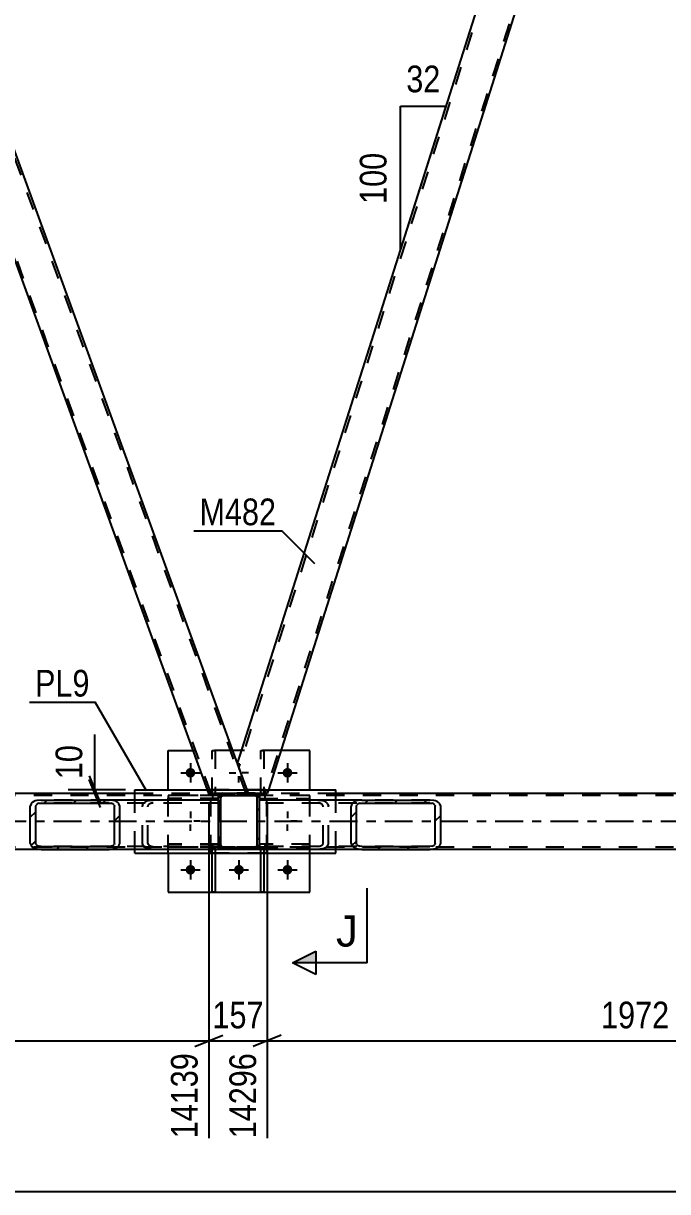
# Model space of a CAD drawing. Header units: millimetres. Extents: x -808 to 381, y -747 to 94.
# Drawn here: x -187.7 to -118.7, y -316.9 to -191.6 of the extents above; entities that cross this region are included whole.
import ezdxf

# ---------------------------------------------------------------- set-up
doc = ezdxf.new("R2010")
doc.units = ezdxf.units.MM
doc.linetypes.add('DXK_LINE_DOT2', pattern=[3.9198, 1.9599, -1.9599])
doc.linetypes.add('DXK_LINE_DOT3', pattern=[5.9187, 2.979, -0.9799, 0.9799, -0.9799])
doc.styles.add('Arial', font='arial.ttf', dxfattribs={"height": 0.2})
doc.styles.add('Arial Narrow', font='ARIALN.TTF', dxfattribs={"height": 0.2})

# ---------------------------------------------------------------- blocks, each defined once
blk = doc.blocks.new('Part-232923327-79864 - 79863')
at = {"color": 7, "linetype": 'DXK_LINE_DOT2'}
for p, q in [((-121.77, -155.19), (-126.03, -155.19)), ((-124.86, -158.39), (-126.03, -155.19)), ((-82.46, -274.19), (-125.77, -155.19)), ((-78.71, -274.19), (-122.03, -155.19)), ((-121.62, -155.59), (-121.77, -155.19)), ((-82.71, -274.19), (-82.86, -273.79)), ((-82.71, -274.19), (-78.46, -274.19)), ((-78.46, -274.19), (-78.6, -273.79))]:
    blk.add_line(p, q, dxfattribs=at)
at = {"color": 2, "linetype": 'Continuous'}
for p, q in [((-78.6, -273.79), (-121.62, -155.59)), ((-82.86, -273.79), (-124.86, -158.39))]:
    blk.add_line(p, q, dxfattribs=at)
blk = doc.blocks.new('Part-232923327-79866 - 79863')
at = {"color": 7, "linetype": 'DXK_LINE_DOT2'}
for p, q in [((-127.79, -155.19), (-164.62, -271.35)), ((-128.04, -155.19), (-128.17, -155.59)), ((-126.03, -155.19), (-128.04, -155.19)), ((-125.88, -155.59), (-126.03, -155.19)), ((-124.86, -158.39), (-125.08, -157.79)), ((-124.99, -158.02), (-161.83, -274.19)), ((-163.59, -274.19), (-163.74, -273.79)), ((-161.58, -274.19), (-163.59, -274.19)), ((-161.45, -273.79), (-161.58, -274.19))]:
    blk.add_line(p, q, dxfattribs=at)
at = {"color": 2, "linetype": 'Continuous'}
for p, q in [((-164.76, -270.98), (-128.17, -155.59)), ((-125.13, -157.65), (-125.88, -155.59)), ((-124.86, -158.39), (-125.13, -157.65)), ((-124.86, -158.39), (-161.45, -273.79)), ((-163.74, -273.79), (-164.76, -270.98))]:
    blk.add_line(p, q, dxfattribs=at)
blk = doc.blocks.new('Part-232923327-79867 - 79863')
at = {"color": 7, "linetype": 'DXK_LINE_DOT2'}
for p, q in [((-206.9, -155.19), (-211.16, -155.19)), ((-209.99, -158.39), (-211.16, -155.19)), ((-167.59, -274.19), (-210.91, -155.19)), ((-163.85, -274.19), (-207.16, -155.19)), ((-206.76, -155.59), (-206.9, -155.19)), ((-163.59, -274.19), (-164.76, -270.98)), ((-167.85, -274.19), (-167.99, -273.79)), ((-167.85, -274.19), (-163.59, -274.19))]:
    blk.add_line(p, q, dxfattribs=at)
at = {"color": 2, "linetype": 'Continuous'}
for p, q in [((-164.76, -270.98), (-206.76, -155.59)), ((-167.99, -273.79), (-209.99, -158.39))]:
    blk.add_line(p, q, dxfattribs=at)
blk = doc.blocks.new('Part-232923327-79952 - 79863')
at = {"linetype": 'Continuous'}
h = blk.add_hatch(dxfattribs=at)
h.set_pattern_fill('', scale=0.7, style=0, pattern_type=0)
h.set_pattern_definition([(45, (-152.5089, -279.791), (-1.57154, 1.57154), [])])
h.paths.add_polyline_path([(-152.6, -279.55), (-152.51, -279.79), (-152.26, -280), (-151.88, -280.14), (-151.43, -280.19), (-144.15, -280.19), (-143.71, -280.14), (-143.33, -280), (-143.08, -279.79), (-142.99, -279.55), (-142.99, -275.55), (-143.08, -275.3), (-143.33, -275.09), (-143.71, -274.95), (-144.15, -274.91), (-151.43, -274.91), (-151.88, -274.95), (-152.26, -275.09), (-152.51, -275.3), (-152.6, -275.55)])
h.paths.add_polyline_path([(-151.97, -275.42), (-151.84, -275.32), (-151.66, -275.25), (-151.43, -275.23), (-144.15, -275.23), (-143.93, -275.25), (-143.74, -275.32), (-143.62, -275.42), (-143.57, -275.55), (-143.57, -279.55), (-143.62, -279.67), (-143.74, -279.77), (-143.93, -279.84), (-144.15, -279.87), (-151.43, -279.87), (-151.66, -279.84), (-151.84, -279.77), (-151.97, -279.67), (-152.02, -279.55), (-152.02, -275.55)])
at = {"color": 2, "linetype": 'Continuous'}
for p, q in [((-151.43, -274.91), (-162.42, -274.91)), ((-152.51, -275.3), (-152.6, -275.55)), ((-152.6, -279.55), (-152.6, -275.55)), ((-152.02, -275.55), (-151.97, -275.42)), ((-152.02, -279.55), (-152.02, -275.55)), ((-151.43, -274.91), (-151.88, -274.95)), ((-151.66, -275.25), (-151.43, -275.23)), ((-151.43, -274.91), (-144.15, -274.91)), ((-151.43, -275.23), (-144.15, -275.23)), ((-143.71, -274.95), (-144.15, -274.91)), ((-144.15, -275.23), (-143.93, -275.25)), ((-143.62, -275.42), (-143.57, -275.55)), ((-143.57, -279.55), (-143.57, -275.55)), ((-142.99, -275.55), (-143.08, -275.3)), ((-142.99, -279.55), (-142.99, -275.55)), ((-162.42, -280), (-162.42, -279.7)), ((-162.42, -280.19), (-162.42, -280)), ((-151.43, -280.19), (-162.42, -280.19)), ((-152.6, -279.55), (-152.51, -279.79)), ((-151.97, -279.67), (-152.02, -279.55)), ((-151.88, -280.14), (-151.43, -280.19)), ((-151.43, -279.87), (-151.66, -279.84)), ((-151.43, -279.87), (-144.15, -279.87)), ((-151.43, -280.19), (-144.15, -280.19)), ((-143.93, -279.84), (-144.15, -279.87)), ((-144.15, -280.19), (-143.71, -280.14)), ((-143.57, -279.55), (-143.62, -279.67)), ((-143.08, -279.79), (-142.99, -279.55))]:
    blk.add_line(p, q, dxfattribs=at)
at = {"color": 7, "linetype": 'DXK_LINE_DOT2'}
for p, q in [((-162.42, -279.79), (-162.42, -274.91)), ((-144.15, -275.23), (-162.42, -275.23)), ((-156.18, -274.91), (-155.74, -274.95)), ((-155.96, -275.25), (-156.18, -275.23)), ((-155.6, -275.55), (-155.65, -275.42)), ((-155.6, -279.55), (-155.6, -275.55)), ((-155.11, -275.3), (-155.02, -275.55)), ((-155.02, -279.55), (-155.02, -275.55)), ((-144.15, -274.91), (-151.43, -274.91)), ((-144.15, -279.87), (-162.42, -279.87)), ((-162.42, -280.14), (-162.42, -279.87)), ((-156.18, -279.87), (-155.96, -279.84)), ((-155.74, -280.14), (-156.18, -280.19)), ((-155.65, -279.67), (-155.6, -279.55)), ((-155.02, -279.55), (-155.11, -279.79)), ((-144.15, -280.19), (-151.43, -280.19))]:
    blk.add_line(p, q, dxfattribs=at)
for centre, radius, start, end in [((-156.05, -275.79), 0.545, 41.9363, 80.4819), ((-155.92, -276.03), 1.09, 41.9363, 80.4819), ((-156.05, -279.3), 0.545, 279.5182, 318.0637), ((-155.92, -279.06), 1.09, 279.5182, 318.0637)]:
    blk.add_arc(centre, radius, start, end, dxfattribs=at)
at = {"color": 2, "linetype": 'Continuous'}
for centre, radius, start, end in [((-151.7, -276.03), 1.09, 99.5182, 138.0637), ((-151.57, -275.79), 0.545, 99.5182, 138.0637), ((-144.02, -275.79), 0.545, 41.9363, 80.4819), ((-143.89, -276.03), 1.09, 41.9363, 80.4819), ((-151.7, -279.06), 1.09, 221.9363, 260.4819), ((-151.57, -279.3), 0.545, 221.9363, 260.4819), ((-144.02, -279.3), 0.545, 279.5182, 318.0637), ((-143.89, -279.06), 1.09, 279.5182, 318.0637)]:
    blk.add_arc(centre, radius, start, end, dxfattribs=at)
blk = doc.blocks.new('Part-232923327-79888 - 79863')
at = {"linetype": 'Continuous'}
h = blk.add_hatch(dxfattribs=at)
h.set_pattern_fill('', scale=0.7, style=0, pattern_type=0)
h.set_pattern_definition([(45, (-186.9066, -279.791), (-1.57154, 1.57154), [])])
h.paths.add_polyline_path([(-187, -279.55), (-186.91, -279.79), (-186.65, -280), (-186.28, -280.14), (-185.83, -280.19), (-178.55, -280.19), (-178.11, -280.14), (-177.73, -280), (-177.48, -279.79), (-177.39, -279.55), (-177.39, -275.55), (-177.48, -275.3), (-177.73, -275.09), (-178.11, -274.95), (-178.55, -274.91), (-185.83, -274.91), (-186.28, -274.95), (-186.65, -275.09), (-186.91, -275.3), (-187, -275.55)])
h.paths.add_polyline_path([(-186.37, -275.42), (-186.24, -275.32), (-186.05, -275.25), (-185.83, -275.23), (-178.55, -275.23), (-178.33, -275.25), (-178.14, -275.32), (-178.01, -275.42), (-177.97, -275.55), (-177.97, -279.55), (-178.01, -279.67), (-178.14, -279.77), (-178.33, -279.84), (-178.55, -279.87), (-185.83, -279.87), (-186.05, -279.84), (-186.24, -279.77), (-186.37, -279.67), (-186.41, -279.55), (-186.41, -275.55)])
at = {"color": 2, "linetype": 'Continuous'}
for p, q in [((-186.91, -275.3), (-187, -275.55)), ((-187, -279.55), (-187, -275.55)), ((-186.41, -275.55), (-186.37, -275.42)), ((-186.41, -279.55), (-186.41, -275.55)), ((-185.83, -274.91), (-186.28, -274.95)), ((-186.05, -275.25), (-185.83, -275.23)), ((-185.83, -274.91), (-178.55, -274.91)), ((-185.83, -275.23), (-178.55, -275.23)), ((-166.82, -274.91), (-178.55, -274.91)), ((-178.11, -274.95), (-178.55, -274.91)), ((-178.55, -275.23), (-178.33, -275.25)), ((-178.01, -275.42), (-177.97, -275.55)), ((-177.97, -279.55), (-177.97, -275.55)), ((-177.39, -275.55), (-177.48, -275.3)), ((-177.39, -279.55), (-177.39, -275.55)), ((-187, -279.55), (-186.91, -279.79)), ((-186.37, -279.67), (-186.41, -279.55)), ((-186.28, -280.14), (-185.83, -280.19)), ((-185.83, -279.87), (-186.05, -279.84)), ((-185.83, -279.87), (-178.55, -279.87)), ((-185.83, -280.19), (-178.55, -280.19)), ((-178.33, -279.84), (-178.55, -279.87)), ((-178.55, -280.19), (-178.11, -280.14)), ((-166.82, -280.19), (-178.55, -280.19)), ((-177.97, -279.55), (-178.01, -279.67)), ((-177.48, -279.79), (-177.39, -279.55)), ((-166.82, -280.19), (-166.82, -279.7))]:
    blk.add_line(p, q, dxfattribs=at)
at = {"color": 7, "linetype": 'DXK_LINE_DOT2'}
for p, q in [((-178.55, -274.91), (-185.83, -274.91)), ((-166.82, -275.23), (-185.83, -275.23)), ((-174.97, -275.55), (-174.88, -275.3)), ((-174.97, -279.55), (-174.97, -275.55)), ((-174.34, -275.42), (-174.38, -275.55)), ((-174.38, -279.55), (-174.38, -275.55)), ((-174.25, -274.95), (-173.8, -274.91)), ((-173.8, -275.23), (-174.02, -275.25)), ((-166.82, -274.91), (-166.82, -279.7)), ((-166.82, -279.87), (-185.83, -279.87)), ((-178.55, -280.19), (-185.83, -280.19)), ((-174.88, -279.79), (-174.97, -279.55)), ((-174.38, -279.55), (-174.34, -279.67)), ((-173.8, -280.19), (-174.25, -280.14)), ((-174.02, -279.84), (-173.8, -279.87)), ((-166.82, -280.19), (-166.82, -279.87))]:
    blk.add_line(p, q, dxfattribs=at)
at = {"color": 2, "linetype": 'Continuous'}
for centre, radius, start, end in [((-186.1, -276.03), 1.09, 99.5182, 138.0637), ((-185.96, -275.79), 0.545, 99.5182, 138.0637), ((-178.42, -275.79), 0.545, 41.9363, 80.4819), ((-178.29, -276.03), 1.09, 41.9363, 80.4819), ((-186.1, -279.06), 1.09, 221.9363, 260.4819), ((-185.96, -279.3), 0.545, 221.9363, 260.4819), ((-178.42, -279.3), 0.545, 279.5182, 318.0637), ((-178.29, -279.06), 1.09, 279.5182, 318.0637)]:
    blk.add_arc(centre, radius, start, end, dxfattribs=at)
at = {"color": 7, "linetype": 'DXK_LINE_DOT2'}
for centre, radius, start, end in [((-174.07, -276.03), 1.09, 99.5182, 138.0637), ((-173.93, -275.79), 0.545, 99.5182, 138.0637), ((-174.07, -279.06), 1.09, 221.9363, 260.4819), ((-173.93, -279.3), 0.545, 221.9363, 260.4819)]:
    blk.add_arc(centre, radius, start, end, dxfattribs=at)
blk = doc.blocks.new('Part-232923327-79900 - 79863')
at = {"linetype": 'Continuous'}
h = blk.add_hatch(dxfattribs=at)
h.set_pattern_fill('', scale=0.7, style=0, pattern_type=0)
h.set_pattern_definition([(45, (-166.6765, -280.0423), (-1.57154, 1.57154), [])])
h.paths.add_polyline_path([(-166.78, -279.89), (-166.68, -280.04), (-166.52, -280.15), (-166.34, -280.18), (-162.9, -280.18), (-162.71, -280.15), (-162.56, -280.04), (-162.45, -279.89), (-162.42, -279.7), (-162.42, -274.66), (-162.45, -274.48), (-162.56, -274.32), (-162.71, -274.22), (-162.9, -274.18), (-166.34, -274.18), (-166.52, -274.22), (-166.68, -274.32), (-166.78, -274.48), (-166.82, -274.66), (-166.82, -279.7)])
h.paths.add_polyline_path([(-166.58, -274.66), (-166.56, -274.57), (-166.51, -274.49), (-166.43, -274.44), (-166.34, -274.42), (-162.9, -274.42), (-162.81, -274.44), (-162.73, -274.49), (-162.68, -274.57), (-162.66, -274.66), (-162.66, -279.7), (-162.68, -279.79), (-162.73, -279.87), (-162.81, -279.92), (-162.9, -279.94), (-166.34, -279.94), (-166.43, -279.92), (-166.51, -279.87), (-166.56, -279.79), (-166.58, -279.7)])
at = {"color": 7, "linetype": 'DXK_LINE_DOT2'}
for p, q in [((-166.52, -274.22), (-166.34, -274.18)), ((-166.43, -274.44), (-166.51, -274.49)), ((-166.34, -274.42), (-166.43, -274.44)), ((-166.34, -274.18), (-162.9, -274.18)), ((-162.9, -274.42), (-166.34, -274.42)), ((-162.9, -274.18), (-162.71, -274.22)), ((-162.81, -274.44), (-162.9, -274.42)), ((-162.73, -274.49), (-162.81, -274.44)), ((-166.82, -274.66), (-166.78, -274.48)), ((-166.82, -279.7), (-166.82, -274.66)), ((-166.56, -274.57), (-166.58, -274.66)), ((-166.58, -279.7), (-166.58, -274.66)), ((-166.51, -274.49), (-166.56, -274.57)), ((-162.68, -274.57), (-162.73, -274.49)), ((-162.66, -274.66), (-162.68, -274.57)), ((-162.66, -279.7), (-162.66, -274.66)), ((-162.45, -274.48), (-162.42, -274.66)), ((-162.42, -279.7), (-162.42, -274.66)), ((-166.78, -279.89), (-166.82, -279.7)), ((-166.58, -279.7), (-166.56, -279.79)), ((-166.56, -279.79), (-166.51, -279.87)), ((-166.34, -280.18), (-166.52, -280.15)), ((-166.51, -279.87), (-166.43, -279.92)), ((-166.43, -279.92), (-166.34, -279.94)), ((-166.34, -279.94), (-162.9, -279.94)), ((-166.34, -280.18), (-162.9, -280.18)), ((-162.9, -279.94), (-162.81, -279.92)), ((-162.71, -280.15), (-162.9, -280.18)), ((-162.81, -279.92), (-162.73, -279.87)), ((-162.73, -279.87), (-162.68, -279.79)), ((-162.68, -279.79), (-162.66, -279.7)), ((-162.42, -279.7), (-162.45, -279.89))]:
    blk.add_line(p, q, dxfattribs=at)
at = {"color": 2, "linetype": 'Continuous'}
for p, q in [((-166.34, -274.18), (-166.52, -274.22)), ((-166.51, -274.49), (-166.43, -274.44)), ((-166.43, -274.44), (-166.34, -274.42)), ((-166.34, -274.18), (-162.9, -274.18)), ((-166.34, -274.42), (-162.9, -274.42)), ((-162.71, -274.22), (-162.9, -274.18)), ((-162.9, -274.42), (-162.81, -274.44)), ((-162.81, -274.44), (-162.73, -274.49)), ((-166.78, -274.48), (-166.82, -274.66)), ((-166.82, -279.7), (-166.82, -274.66)), ((-166.58, -274.66), (-166.56, -274.57)), ((-166.58, -279.7), (-166.58, -274.66)), ((-166.56, -274.57), (-166.51, -274.49)), ((-162.73, -274.49), (-162.68, -274.57)), ((-162.68, -274.57), (-162.66, -274.66)), ((-162.66, -279.7), (-162.66, -274.66)), ((-162.42, -274.66), (-162.45, -274.48)), ((-162.42, -279.7), (-162.42, -274.66)), ((-166.82, -279.7), (-166.78, -279.89)), ((-166.56, -279.79), (-166.58, -279.7)), ((-166.51, -279.87), (-166.56, -279.79)), ((-166.52, -280.15), (-166.34, -280.18)), ((-166.43, -279.92), (-166.51, -279.87)), ((-166.34, -279.94), (-166.43, -279.92)), ((-166.34, -279.94), (-162.9, -279.94)), ((-166.34, -280.18), (-162.9, -280.18)), ((-162.81, -279.92), (-162.9, -279.94)), ((-162.9, -280.18), (-162.71, -280.15)), ((-162.73, -279.87), (-162.81, -279.92)), ((-162.68, -279.79), (-162.73, -279.87)), ((-162.66, -279.7), (-162.68, -279.79)), ((-162.45, -279.89), (-162.42, -279.7))]:
    blk.add_line(p, q, dxfattribs=at)
at = {"color": 7, "linetype": 'DXK_LINE_DOT2'}
for centre, start, end in [((-166.34, -274.66), 112.5, 157.5), ((-162.9, -274.66), 22.5, 67.5), ((-166.34, -279.7), 202.5, 247.5), ((-162.9, -279.7), 292.5, 337.5)]:
    blk.add_arc(centre, 0.48, start, end, dxfattribs=at)
at = {"color": 2, "linetype": 'Continuous'}
for centre, start, end in [((-166.34, -274.66), 112.5, 157.5), ((-162.9, -274.66), 22.5, 67.5), ((-166.34, -279.7), 202.5, 247.5), ((-162.9, -279.7), 292.5, 337.5)]:
    blk.add_arc(centre, 0.48, start, end, dxfattribs=at)
blk = doc.blocks.new('Part-232923327-79974 - 79863')
at = {"color": 2, "linetype": 'Continuous'}
for p, q in [((-175.77, -274.91), (-175.77, -273.79)), ((-175.77, -273.79), (-154.22, -273.79)), ((-154.22, -274.91), (-154.22, -273.79)), ((-175.77, -280.59), (-175.77, -280.19)), ((-175.77, -280.59), (-154.22, -280.59)), ((-154.22, -280.59), (-154.22, -280.19))]:
    blk.add_line(p, q, dxfattribs=at)
at = {"color": 7, "linetype": 'DXK_LINE_DOT2'}
for p, q in [((-175.77, -280.19), (-175.77, -274.91)), ((-154.22, -280.19), (-154.22, -274.91))]:
    blk.add_line(p, q, dxfattribs=at)
blk = doc.blocks.new('Part-232923327-80004 - 79863')
at = {"color": 7, "linetype": 'DXK_LINE_DOT2'}
for p, q in [((-166.34, -274.18), (-166.52, -274.22)), ((-166.52, -274.22), (-166.34, -274.18)), ((-166.43, -274.44), (-166.51, -274.49)), ((-166.34, -274.42), (-166.43, -274.44)), ((-162.9, -274.18), (-166.34, -274.18)), ((-162.9, -274.42), (-166.34, -274.42)), ((-162.71, -274.22), (-162.9, -274.18)), ((-162.9, -274.18), (-162.71, -274.22)), ((-162.81, -274.44), (-162.9, -274.42)), ((-162.73, -274.49), (-162.81, -274.44)), ((-166.78, -274.48), (-166.82, -274.66)), ((-166.82, -274.66), (-166.78, -274.48)), ((-166.82, -279.7), (-166.82, -274.66)), ((-166.56, -274.57), (-166.58, -274.66)), ((-166.58, -279.7), (-166.58, -274.66)), ((-166.51, -274.49), (-166.56, -274.57)), ((-162.68, -274.57), (-162.73, -274.49)), ((-162.66, -274.66), (-162.68, -274.57)), ((-162.66, -279.7), (-162.66, -274.66)), ((-162.42, -274.66), (-162.45, -274.48)), ((-162.45, -274.48), (-162.42, -274.66)), ((-162.42, -279.7), (-162.42, -274.66)), ((-166.82, -279.7), (-166.82, -279.71)), ((-166.82, -279.71), (-166.82, -279.7)), ((-166.82, -279.71), (-166.78, -279.89)), ((-166.78, -279.89), (-166.82, -279.71)), ((-166.58, -279.7), (-166.56, -279.79)), ((-166.56, -279.79), (-166.51, -279.87)), ((-166.52, -280.15), (-166.34, -280.18)), ((-166.34, -280.18), (-166.52, -280.15)), ((-166.51, -279.87), (-166.43, -279.92)), ((-166.43, -279.92), (-166.34, -279.94)), ((-162.9, -279.94), (-166.34, -279.94)), ((-162.9, -280.18), (-166.34, -280.18)), ((-162.9, -279.94), (-162.81, -279.92)), ((-162.9, -280.18), (-162.71, -280.15)), ((-162.71, -280.15), (-162.9, -280.18)), ((-162.81, -279.92), (-162.73, -279.87)), ((-162.73, -279.87), (-162.68, -279.79)), ((-162.68, -279.79), (-162.66, -279.7)), ((-162.45, -279.89), (-162.42, -279.71)), ((-162.42, -279.71), (-162.45, -279.89)), ((-162.42, -279.71), (-162.42, -279.7)), ((-162.42, -279.7), (-162.42, -279.71))]:
    blk.add_line(p, q, dxfattribs=at)
at = {"color": 7, "linetype": 'DXK_LINE_DOT3'}
blk.add_line((-164.62, -277.18), (-164.62, -277.18), dxfattribs=at)
at = {"color": 7, "linetype": 'DXK_LINE_DOT2'}
for centre, start, end in [((-166.34, -274.66), 112.5, 157.5), ((-166.34, -274.66), 112.5, 157.5), ((-162.9, -274.66), 22.5, 67.5), ((-162.9, -274.66), 22.5, 67.5), ((-166.34, -279.7), 202.5, 247.5), ((-166.34, -279.7), 202.5, 247.5), ((-162.9, -279.7), 292.5, 337.5), ((-162.9, -279.7), 292.5, 337.5)]:
    blk.add_arc(centre, 0.48, start, end, dxfattribs=at)
blk = doc.blocks.new('Part-232923327-80005 - 79863')
at = {"color": 7, "linetype": 'DXK_LINE_DOT2'}
for p, q in [((-167.62, -280.58), (-167.62, -273.78)), ((-167.62, -273.78), (-161.62, -273.78)), ((-161.62, -280.58), (-161.62, -273.78)), ((-167.62, -280.58), (-161.62, -280.58))]:
    blk.add_line(p, q, dxfattribs=at)
blk = doc.blocks.new('Part-232923327-80006 - 79863')
at = {"color": 7, "linetype": 'DXK_LINE_DOT2'}
for p, q in [((-162.29, -280.59), (-162.29, -279.95)), ((-162.29, -279.95), (-161.97, -279.95)), ((-162.29, -280.55), (-161.97, -280.55)), ((-161.97, -279.95), (-161.97, -280.59))]:
    blk.add_line(p, q, dxfattribs=at)
at = {"color": 2, "linetype": 'Continuous'}
for p, q in [((-162.29, -284.78), (-162.29, -280.59)), ((-161.97, -280.59), (-161.97, -284.78)), ((-161.97, -284.78), (-162.29, -284.78))]:
    blk.add_line(p, q, dxfattribs=at)
blk = doc.blocks.new('Part-232923327-80007 - 79863')
at = {"color": 7, "linetype": 'DXK_LINE_DOT2'}
for p, q in [((-167.49, -280.59), (-167.49, -279.95)), ((-167.49, -279.95), (-167.17, -279.95)), ((-167.49, -280.55), (-167.17, -280.55)), ((-167.17, -279.95), (-167.17, -280.59))]:
    blk.add_line(p, q, dxfattribs=at)
at = {"color": 2, "linetype": 'Continuous'}
for p, q in [((-167.49, -284.78), (-167.49, -280.59)), ((-167.17, -280.59), (-167.17, -284.78)), ((-167.17, -284.78), (-167.49, -284.78))]:
    blk.add_line(p, q, dxfattribs=at)
blk = doc.blocks.new('Part-232923327-80008 - 79863')
at = {"color": 7, "linetype": 'DXK_LINE_DOT2'}
for p, q in [((-162.29, -274.43), (-162.29, -269.58)), ((-162.29, -269.58), (-161.97, -269.58)), ((-161.97, -269.58), (-161.97, -274.43)), ((-162.29, -273.83), (-161.97, -273.83)), ((-161.97, -274.43), (-162.29, -274.43))]:
    blk.add_line(p, q, dxfattribs=at)
blk = doc.blocks.new('Part-232923327-80009 - 79863')
at = {"color": 7, "linetype": 'DXK_LINE_DOT2'}
for p, q in [((-167.49, -274.43), (-167.49, -269.58)), ((-167.49, -269.58), (-167.17, -269.58)), ((-167.17, -269.58), (-167.17, -274.43)), ((-167.49, -273.83), (-167.17, -273.83)), ((-167.17, -274.43), (-167.49, -274.43))]:
    blk.add_line(p, q, dxfattribs=at)
blk = doc.blocks.new('Part-232923327-80010 - 79863')
at = {"color": 7, "linetype": 'DXK_LINE_DOT2'}
for p, q in [((-157.02, -279.62), (-162.42, -279.62)), ((-162.42, -279.62), (-162.42, -279.94)), ((-162.42, -279.94), (-157.02, -279.94)), ((-161.82, -279.94), (-161.82, -279.62)), ((-157.02, -279.94), (-157.02, -279.62))]:
    blk.add_line(p, q, dxfattribs=at)
blk = doc.blocks.new('Part-232923327-80011 - 79863')
at = {"color": 7, "linetype": 'DXK_LINE_DOT2'}
for p, q in [((-157.02, -274.42), (-162.42, -274.42)), ((-162.42, -274.42), (-162.42, -274.74)), ((-161.82, -274.74), (-161.82, -274.42)), ((-157.02, -274.74), (-157.02, -274.42)), ((-162.42, -274.74), (-157.02, -274.74))]:
    blk.add_line(p, q, dxfattribs=at)
blk = doc.blocks.new('Part-232923327-80012 - 79863')
at = {"color": 7, "linetype": 'DXK_LINE_DOT2'}
for p, q in [((-166.82, -279.62), (-172.22, -279.62)), ((-172.22, -279.62), (-172.22, -279.94)), ((-166.82, -279.94), (-172.22, -279.94)), ((-167.42, -279.94), (-167.42, -279.62)), ((-166.82, -279.94), (-166.82, -279.62))]:
    blk.add_line(p, q, dxfattribs=at)
blk = doc.blocks.new('Part-232923327-80013 - 79863')
at = {"color": 7, "linetype": 'DXK_LINE_DOT2'}
for p, q in [((-166.82, -274.42), (-172.22, -274.42)), ((-172.22, -274.42), (-172.22, -274.74)), ((-167.42, -274.74), (-167.42, -274.42)), ((-166.82, -274.74), (-166.82, -274.42)), ((-166.82, -274.74), (-172.22, -274.74))]:
    blk.add_line(p, q, dxfattribs=at)
blk = doc.blocks.new('Part-232923327-80014 - 79863')
at = {"color": 2, "linetype": 'Continuous'}
for p, q in [((-172.22, -273.79), (-172.22, -269.58)), ((-172.22, -269.58), (-169.52, -269.58)), ((-164.31, -269.58), (-165.27, -269.58)), ((-157.02, -269.58), (-160.12, -269.58)), ((-157.02, -273.79), (-157.02, -269.58)), ((-172.22, -280.59), (-172.22, -284.78)), ((-157.02, -284.78), (-157.02, -280.59)), ((-172.22, -284.78), (-157.02, -284.78))]:
    blk.add_line(p, q, dxfattribs=at)
at = {"color": 7, "linetype": 'DXK_LINE_DOT2'}
for p, q in [((-165.27, -269.58), (-169.52, -269.58)), ((-160.12, -269.58), (-164.31, -269.58)), ((-172.22, -280.59), (-172.22, -273.79)), ((-157.02, -280.59), (-157.02, -273.79))]:
    blk.add_line(p, q, dxfattribs=at)
blk = doc.blocks.new('Part-232923327-80028 - 79863')
at = {"color": 7, "linetype": 'DXK_LINE_DOT2'}
for p, q in [((-63.14, -274.43), (-733.42, -274.43)), ((-154.22, -274.19), (-175.77, -274.19)), ((-63.14, -279.95), (-733.42, -279.95)), ((-154.22, -280.19), (-175.77, -280.19))]:
    blk.add_line(p, q, dxfattribs=at)
at = {"color": 2, "linetype": 'Continuous'}
for p, q in [((-175.77, -274.19), (-239.35, -274.19)), ((-90.63, -274.19), (-154.22, -274.19)), ((-175.77, -280.19), (-239.35, -280.19)), ((-90.63, -280.19), (-154.22, -280.19))]:
    blk.add_line(p, q, dxfattribs=at)
at = {"color": 7, "linetype": 'DXK_LINE_DOT3'}
blk.add_line((-63.14, -277.19), (-733.42, -277.19), dxfattribs=at)
blk = doc.blocks.new('Bolt-232923327-80104 - 79863')
at = {"linetype": 'Continuous'}
for points in [[(-169.3, -271.98, -1), (-170.34, -271.98, -1)], [(-158.9, -271.98, -1), (-159.94, -271.98, -1)], [(-169.3, -282.38, -1), (-170.34, -282.38, -1)], [(-164.1, -282.38, -1), (-165.14, -282.38, -1)], [(-158.9, -282.38, -1), (-159.94, -282.38, -1)]]:
    blk.add_hatch(color=1, dxfattribs=at).paths.add_polyline_path(points)
at = {"color": 1, "linetype": 'Continuous'}
for p, q in [((-169.82, -270.94), (-169.82, -273.02)), ((-164.62, -270.94), (-164.62, -271.64)), ((-159.42, -270.94), (-159.42, -273.02)), ((-170.86, -271.98), (-168.78, -271.98)), ((-165.66, -271.98), (-164.96, -271.98)), ((-164.62, -273.02), (-164.62, -272.33)), ((-163.58, -271.98), (-164.27, -271.98)), ((-160.46, -271.98), (-158.38, -271.98)), ((-169.82, -276.14), (-169.82, -276.84)), ((-159.42, -276.14), (-159.42, -276.84)), ((-170.86, -277.18), (-170.16, -277.18)), ((-169.82, -278.22), (-169.82, -277.53)), ((-168.78, -277.18), (-169.47, -277.18)), ((-160.46, -277.18), (-159.76, -277.18)), ((-159.42, -278.22), (-159.42, -277.53)), ((-158.38, -277.18), (-159.07, -277.18)), ((-169.82, -281.34), (-169.82, -283.42)), ((-164.62, -281.34), (-164.62, -283.42)), ((-159.42, -281.34), (-159.42, -283.42)), ((-170.86, -282.38), (-168.78, -282.38)), ((-165.66, -282.38), (-163.58, -282.38)), ((-160.46, -282.38), (-158.38, -282.38))]:
    blk.add_line(p, q, dxfattribs=at)
blk = doc.blocks.new('StraightDimension-232923327-94968 - 79863')
at = {"color": 7, "linetype": 'Continuous'}
for p, q in [((-167.85, -275.19), (-167.85, -311.18)), ((-161.58, -275.19), (-161.58, -311.18)), ((-169.35, -301.34), (-166.35, -300.14)), ((-167.85, -300.74), (-161.58, -300.74)), ((-160.08, -300.14), (-163.08, -301.34))]:
    blk.add_line(p, q, dxfattribs=at)
at = {"color": 0}
blk.add_wipeout([(-161.37, -299.99), (-161.37, -295.79), (-168.06, -295.79), (-168.06, -299.99)], dxfattribs=at)
at = {"color": 0, "linetype": 'Continuous'}
blk.add_wipeout([(-162.18, -301.44), (-166.38, -301.44), (-166.38, -311.78), (-162.18, -311.78)], dxfattribs=at)
at = {"color": 3, "style": 'Arial Narrow'}
blk.add_text('157', height=2.863, dxfattribs=at).set_placement((-167.46, -299.39))
at = {"color": 3, "linetype": 'Continuous', "style": 'Arial Narrow'}
blk.add_text('14296', height=2.863, rotation=90.0002, dxfattribs=at).set_placement((-162.78, -311.18))
blk = doc.blocks.new('StraightDimension-232923327-94969 - 79863')
at = {"color": 7, "linetype": 'Continuous'}
for p, q in [((-246.71, -275.19), (-246.71, -311.18)), ((-167.85, -275.19), (-167.85, -311.18)), ((-245.21, -300.14), (-248.21, -301.34)), ((-246.71, -300.74), (-167.85, -300.74)), ((-169.35, -301.34), (-166.35, -300.14))]:
    blk.add_line(p, q, dxfattribs=at)
at = {"color": 0}
blk.add_wipeout([(-203.02, -299.99), (-203.02, -295.79), (-211.54, -295.79), (-211.54, -299.99)], dxfattribs=at)
at = {"color": 3, "style": 'Arial Narrow'}
blk.add_text('1972', height=2.863, dxfattribs=at).set_placement((-210.94, -299.39))
at = {"color": 0, "linetype": 'Continuous'}
blk.add_wipeout([(-168.45, -301.44), (-172.65, -301.44), (-172.65, -311.78), (-168.45, -311.78)], dxfattribs=at)
at = {"color": 3, "linetype": 'Continuous', "style": 'Arial Narrow'}
blk.add_text('14139', height=2.863, rotation=90.0002, dxfattribs=at).set_placement((-169.05, -311.18))
blk = doc.blocks.new('StraightDimension-232923327-94967 - 79863')
at = {"color": 7, "linetype": 'Continuous'}
for p, q in [((-161.58, -275.19), (-161.58, -311.18)), ((-82.71, -275.19), (-82.71, -311.18)), ((-160.08, -300.14), (-163.08, -301.34)), ((-161.58, -300.74), (-82.71, -300.74)), ((-84.21, -301.34), (-81.21, -300.14))]:
    blk.add_line(p, q, dxfattribs=at)
at = {"color": 0}
blk.add_wipeout([(-117.89, -299.99), (-117.89, -295.79), (-126.4, -295.79), (-126.4, -299.99)], dxfattribs=at)
at = {"color": 3, "style": 'Arial Narrow'}
blk.add_text('1972', height=2.863, dxfattribs=at).set_placement((-125.8, -299.39))
at = {"color": 0, "linetype": 'Continuous'}
blk.add_wipeout([(-83.31, -301.44), (-87.51, -301.44), (-87.51, -311.78), (-83.31, -311.78)], dxfattribs=at)
at = {"color": 3, "linetype": 'Continuous', "style": 'Arial Narrow'}
blk.add_text('16268', height=2.863, rotation=90.0002, dxfattribs=at).set_placement((-83.91, -311.18))
blk = doc.blocks.new('AngleDimension-232923327-157902 - 79863')
at = {"color": 7, "linetype": 'Continuous'}
for p, q in [((-147.3, -200.48), (-142.4, -200.48)), ((-147.3, -215.93), (-142.4, -200.48)), ((-147.3, -215.93), (-147.3, -200.48)), ((-142.64, -201.23), (-142.4, -200.48))]:
    blk.add_line(p, q, dxfattribs=at)
at = {"color": 0}
for points in [[(-142.42, -199.58), (-142.42, -195.38), (-147.28, -195.38), (-147.28, -199.58)], [(-148.2, -204.86), (-152.4, -204.86), (-152.4, -211.55), (-148.2, -211.55)]]:
    blk.add_wipeout(points, dxfattribs=at)
at = {"color": 3, "style": 'Arial Narrow'}
blk.add_text('32', height=2.863, dxfattribs=at).set_placement((-146.68, -198.98))
blk.add_text('100', height=2.863, rotation=90.0002, dxfattribs=at).set_placement((-148.8, -210.95))
blk = doc.blocks.new('StraightDimension-232923327-87157 - 79863')
at = {"color": 7, "linetype": 'Continuous'}
blk.add_line((-767.35, -316.91), (-50.24, -316.91), dxfattribs=at)
blk = doc.blocks.new('StraightDimension-232923327-158539 - 79863')
at = {"color": 7, "linetype": 'Continuous'}
for p, q in [((-180.07, -273.79), (-180.07, -267.88)), ((-180.07, -273.79), (-180.07, -267.88)), ((-180.67, -272.29), (-179.47, -275.29)), ((-179.47, -275.69), (-180.67, -272.69)), ((-176.77, -273.79), (-182.92, -273.79)), ((-176.77, -274.19), (-182.92, -274.19)), ((-180.07, -274.19), (-180.07, -273.79))]:
    blk.add_line(p, q, dxfattribs=at)
at = {"color": 0}
blk.add_wipeout([(-180.82, -268.41), (-185.02, -268.41), (-185.02, -273.26), (-180.82, -273.26)], dxfattribs=at)
at = {"color": 3, "style": 'Arial Narrow'}
blk.add_text('10', height=2.863, rotation=90.0002, dxfattribs=at).set_placement((-181.42, -272.66))
blk = doc.blocks.new('Mark-232923327-158555 - 79863')
at = {"color": 0}
blk.add_wipeout([(-180.64, -263.8), (-180.64, -260.8), (-186.48, -260.8), (-186.48, -263.8)], dxfattribs=at)
blk.add_wipeout([(-180.64, -263.8), (-180.64, -260.8), (-186.48, -260.8), (-186.48, -263.8)], dxfattribs=at)
at = {"color": 30, "linetype": 'Continuous'}
for p in [(-187.08, -264.4), (-174.54, -273.92)]:
    blk.add_line(p, (-180.04, -264.4), dxfattribs=at)
at = {"color": 3, "style": 'Arial Narrow'}
blk.add_text('PL9', height=2.863, dxfattribs=at).set_placement((-186.48, -263.8))
blk = doc.blocks.new('Mark-232923327-84422 - 79863')
at = {"color": 0}
blk.add_wipeout([(-160.63, -245.42), (-160.63, -242.42), (-168.85, -242.42), (-168.85, -245.42)], dxfattribs=at)
blk.add_wipeout([(-160.63, -245.42), (-160.63, -242.42), (-168.85, -242.42), (-168.85, -245.42)], dxfattribs=at)
at = {"color": 30, "linetype": 'Continuous'}
for p in [(-169.45, -246.02), (-156.49, -249.56)]:
    blk.add_line(p, (-160.03, -246.02), dxfattribs=at)
at = {"color": 3, "style": 'Arial Narrow'}
blk.add_text('M482', height=2.863, dxfattribs=at).set_placement((-168.85, -245.42))
blk = doc.blocks.new('SectionMark-232923327-108396 - 79863')
at = {"linetype": 'Continuous'}
blk.add_hatch(color=6, dxfattribs=at).paths.add_polyline_path([(-156.37, -291.12), (-156.37, -292.37), (-158.87, -292.37)])
at = {"color": 6, "linetype": 'Continuous'}
for p, q in [((-150.87, -292.37), (-150.87, -284.37)), ((-158.87, -292.37), (-156.37, -291.12)), ((-156.37, -291.12), (-156.37, -293.62)), ((-150.87, -292.37), (-158.87, -292.37)), ((-156.37, -293.62), (-158.87, -292.37))]:
    blk.add_line(p, q, dxfattribs=at)
at = {"color": 0, "linetype": 'Continuous'}
blk.add_wipeout([(-151.87, -290.62), (-151.87, -287.12), (-154.21, -287.12), (-154.21, -290.62)], dxfattribs=at)
at = {"color": 3, "linetype": 'Continuous', "style": 'Arial'}
blk.add_text('J', height=3.34, dxfattribs=at).set_placement((-154.21, -290.62))

msp = doc.modelspace()

# ---------------------------------------------------------------- block references
for name in ['Part-232923327-79867 - 79863', 'Part-232923327-79866 - 79863', 'Part-232923327-79864 - 79863', 'Part-232923327-80014 - 79863', 'Part-232923327-80009 - 79863', 'Part-232923327-80008 - 79863', 'Bolt-232923327-80104 - 79863', 'Part-232923327-80028 - 79863', 'Part-232923327-79974 - 79863', 'Part-232923327-80013 - 79863', 'Part-232923327-80005 - 79863', 'Part-232923327-79900 - 79863', 'Part-232923327-80004 - 79863', 'Part-232923327-80011 - 79863', 'Part-232923327-79888 - 79863', 'Part-232923327-79952 - 79863', 'Part-232923327-80012 - 79863', 'Part-232923327-80007 - 79863', 'Part-232923327-80010 - 79863', 'Part-232923327-80006 - 79863']:
    msp.add_blockref(name, (0, 0))

# ---------------------------------------------------------------- next in the draw order: block references
for name in ['AngleDimension-232923327-157902 - 79863', 'StraightDimension-232923327-94968 - 79863']:
    msp.add_blockref(name, (0, 0))

# ---------------------------------------------------------------- next in the draw order: block references
for name in ['StraightDimension-232923327-94969 - 79863', 'StraightDimension-232923327-94967 - 79863']:
    msp.add_blockref(name, (0, 0))

# ---------------------------------------------------------------- next in the draw order: block references
msp.add_blockref('StraightDimension-232923327-87157 - 79863', (0, 0))

# ---------------------------------------------------------------- next in the draw order: block references
for name in ['Mark-232923327-84422 - 79863', 'StraightDimension-232923327-158539 - 79863']:
    msp.add_blockref(name, (0, 0))

# ---------------------------------------------------------------- next in the draw order: block references
for name in ['SectionMark-232923327-108396 - 79863', 'Mark-232923327-158555 - 79863']:
    msp.add_blockref(name, (0, 0))

doc.saveas('drawing.dxf')
